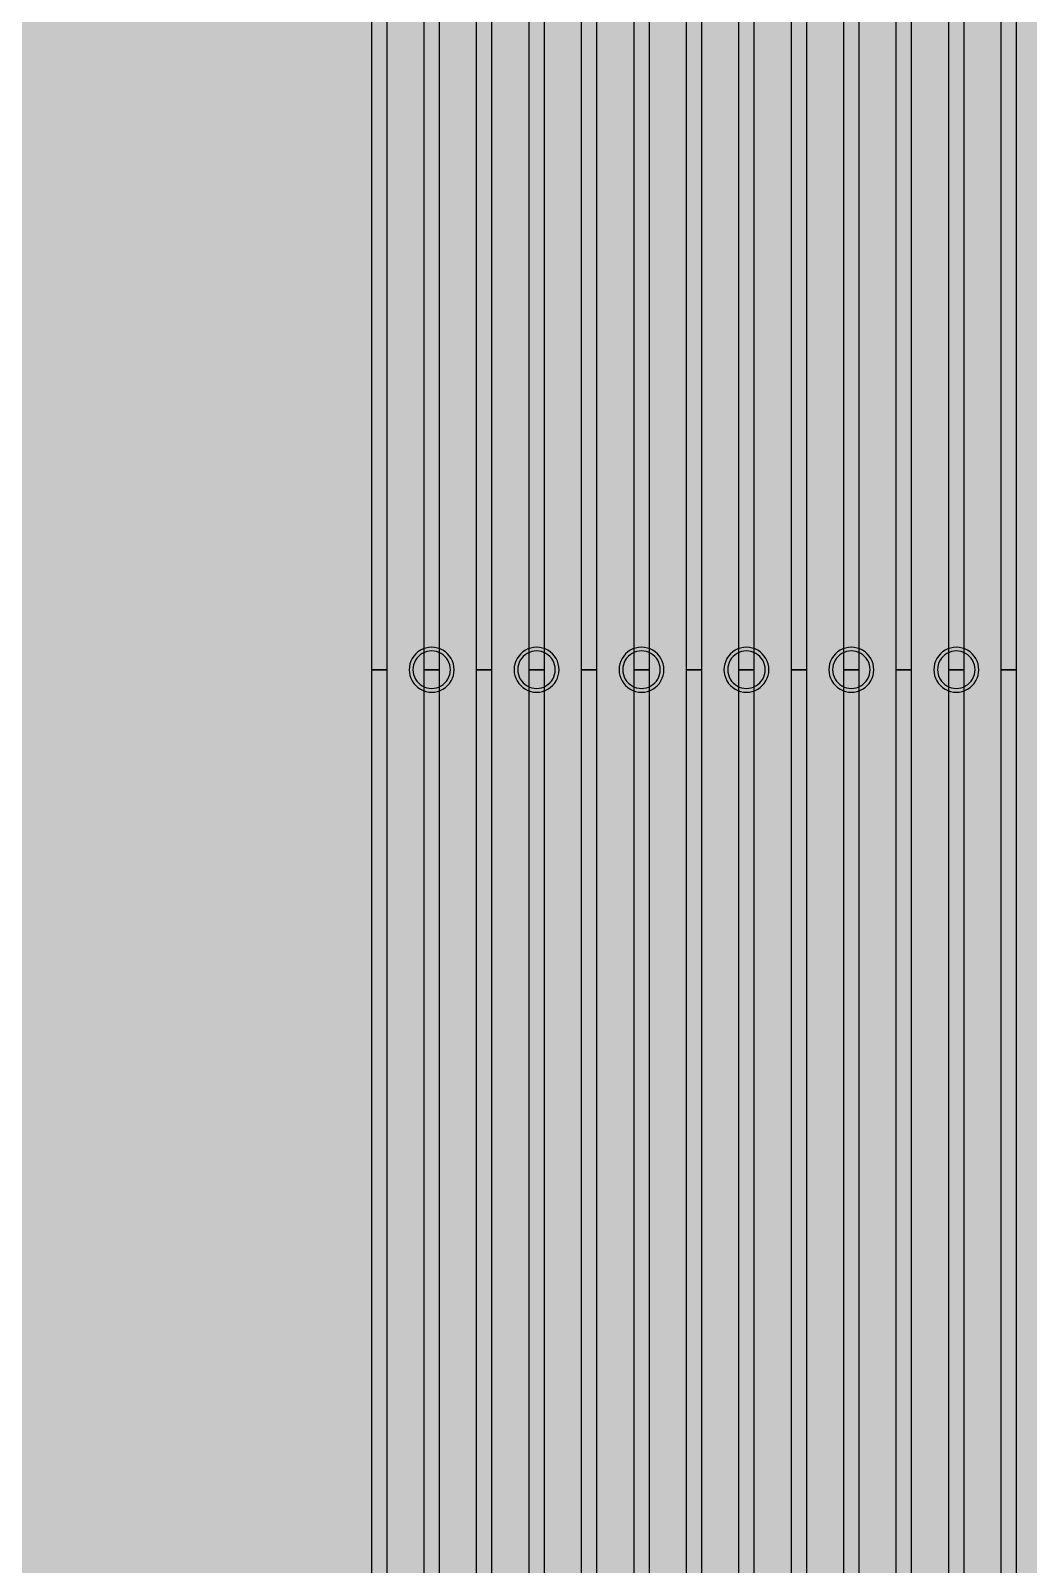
# Model space of a CAD drawing. Header units: metres. Extents: x -7231 to 10969, y -37556 to 1873.
# Drawn here: x -862 to -728.9, y -16751.3 to -16546.6 of the extents above; entities that cross this region are included whole.
import ezdxf

# ---------------------------------------------------------------- set-up
doc = ezdxf.new("R2010")
doc.units = ezdxf.units.M
for name, color, linetype in [('Metal1', 4, 'CONTINUOUS'), ('Metal2', 3, 'CONTINUOUS'), ('Polyimide', 7, 'CONTINUOUS')]:
    doc.layers.add(name, color=color, linetype=linetype)

msp = doc.modelspace()

# ---------------------------------------------------------------- hatches: boundary and pattern name
at = {"layer": 'Polyimide'}
msp.add_hatch(color=7, dxfattribs=at).paths.add_polyline_path([(4065.69, -468), (4066.67, -501.99), (4068.51, -535.99), (4071.41, -569.99), (4075.54, -603.99), (4081.04, -637.99), (4088.01, -671.99), (4096.52, -705.98), (4106.62, -739.98), (4118.33, -773.98), (4131.63, -807.98), (4146.49, -841.98), (4162.87, -875.98), (4180.68, -909.97), (4199.83, -943.97), (4220.22, -977.97), (4241.73, -1011.97), (4264.21, -1045.97), (4287.52, -1079.96), (4311.51, -1113.96), (4336.01, -1147.96), (4360.86, -1181.96), (4385.88, -1215.96), (4410.89, -1249.96), (4435.74, -1283.95), (4460.24, -1317.95), (4484.23, -1351.95), (4507.54, -1385.95), (4530.02, -1419.95), (4551.53, -1453.94), (4571.92, -1487.94), (4591.07, -1521.94), (4608.88, -1555.94), (4625.26, -1589.94), (4640.12, -1623.94), (4653.42, -1657.93), (4665.13, -1691.93), (4675.23, -1725.93), (4683.74, -1759.93), (4690.71, -1793.93), (4696.21, -1827.93), (4700.34, -1861.92), (4703.24, -1895.92), (4705.08, -1929.92), (4706.06, -1963.92), (4706.44, -1997.92), (4706.5, -2031.91), (4706.5, -4793.02), (4709.95, -4838.39), (4720.22, -4882.71), (4737.08, -4924.98), (4760.13, -4964.2), (4788.85, -4999.49), (4822.58, -5030.03), (4860.53, -5055.12), (4901.85, -5074.18), (4901.85, -5074.18), (4970.68, -5105.23), (5034.7, -5145.26), (5092.76, -5193.54), (5143.8, -5249.19), (5186.89, -5311.2), (5221.24, -5378.44), (5246.23, -5449.69), (5261.41, -5523.66), (5266.5, -5599), (5261.41, -5674.34), (5246.23, -5748.31), (5221.24, -5819.56), (5186.89, -5886.8), (5143.8, -5948.81), (5092.76, -6004.46), (5034.7, -6052.74), (4970.68, -6092.77), (4901.85, -6123.82), (4860.53, -6142.88), (4822.58, -6167.97), (4788.85, -6198.51), (4760.13, -6233.8), (4737.08, -6273.02), (4720.22, -6315.29), (4709.95, -6359.61), (4706.5, -6404.98), (4706.5, -9221.52), (4709.95, -9266.88), (4720.22, -9311.21), (4737.08, -9353.47), (4760.13, -9392.7), (4788.85, -9427.98), (4822.58, -9458.52), (4860.53, -9483.61), (4901.85, -9502.67), (4970.68, -9533.72), (5034.7, -9573.75), (5092.76, -9622.03), (5143.8, -9677.68), (5186.89, -9739.69), (5221.24, -9806.94), (5246.23, -9878.19), (5261.41, -9952.16), (5266.5, -10027.49), (5261.41, -10102.83), (5246.23, -10176.8), (5221.24, -10248.05), (5186.89, -10315.3), (5143.8, -10377.31), (5092.76, -10432.96), (5034.7, -10481.24), (4970.68, -10521.27), (4901.85, -10552.32), (4860.53, -10571.38), (4822.58, -10596.46), (4788.85, -10627), (4760.13, -10662.29), (4737.08, -10701.52), (4720.22, -10743.78), (4709.95, -10788.1), (4706.5, -10833.47), (4706.5, -13650.01), (4709.95, -13695.38), (4720.22, -13739.7), (4737.08, -13781.96), (4760.13, -13821.19), (4788.85, -13856.48), (4822.58, -13887.02), (4860.53, -13912.11), (4901.85, -13931.17), (4970.68, -13962.22), (5034.7, -14002.25), (5092.76, -14050.53), (5143.8, -14106.18), (5186.89, -14168.19), (5221.24, -14235.43), (5246.23, -14306.68), (5261.41, -14380.65), (5266.5, -14455.99), (5261.41, -14531.33), (5246.23, -14605.29), (5221.24, -14676.55), (5186.89, -14743.79), (5143.8, -14805.8), (5092.76, -14861.45), (5034.7, -14909.73), (4970.68, -14949.76), (4901.85, -14980.81), (4860.53, -14999.87), (4822.58, -15024.96), (4788.85, -15055.5), (4760.13, -15090.79), (4737.08, -15130.01), (4720.22, -15172.27), (4709.95, -15216.6), (4706.5, -15261.97), (4706.5, -15455.99), (4720.95, -15750.04), (4764.14, -16041.26), (4835.68, -16326.84), (4934.86, -16604.04), (5060.74, -16870.18), (5212.09, -17122.7), (5387.47, -17359.17), (5585.18, -17577.31), (5803.32, -17775.02), (6039.79, -17950.4), (6292.31, -18101.75), (6558.45, -18227.63), (6835.65, -18326.81), (7121.23, -18398.34), (7412.45, -18441.54), (7706.5, -18455.99), (9969.01, -18455.99), (10047.42, -18459.84), (10125.08, -18471.36), (10201.23, -18490.44), (10275.15, -18516.89), (10346.12, -18550.45), (10413.46, -18590.81), (10476.52, -18637.58), (10534.69, -18690.3), (10587.41, -18748.47), (10634.18, -18811.53), (10674.54, -18878.87), (10708.11, -18949.84), (10734.56, -19023.76), (10753.63, -19099.92), (10765.15, -19177.58), (10769.01, -19255.99), (10769.01, -20895.8), (10730.24, -20951.41), (10694.6, -21009.08), (10662.21, -21068.63), (10633.17, -21129.89), (10607.55, -21192.66), (10585.45, -21256.74), (10566.93, -21321.96), (10552.05, -21388.09), (10540.84, -21454.95), (10533.35, -21522.33), (10529.6, -21590.02), (10529.6, -21657.81), (10533.35, -21725.5), (10540.84, -21792.87), (10552.05, -21859.73), (10566.93, -21925.87), (10585.45, -21991.08), (10607.55, -22055.17), (10633.17, -22117.94), (10662.21, -22179.19), (10694.6, -22238.74), (10730.24, -22296.41), (10769.01, -22352.03), (10769.01, -32454.24), (10728.74, -32510.49), (10691.72, -32568.92), (10658.05, -32629.35), (10627.85, -32691.58), (10601.2, -32755.42), (10578.21, -32820.67), (10558.93, -32887.1), (10543.44, -32954.52), (10531.77, -33022.71), (10523.97, -33091.44), (10520.07, -33160.51), (10520.07, -33229.69), (10523.97, -33298.75), (10531.77, -33367.49), (10543.44, -33435.67), (10558.93, -33503.09), (10578.21, -33569.53), (10601.2, -33634.77), (10627.85, -33698.61), (10658.05, -33760.85), (10691.72, -33821.28), (10728.74, -33879.71), (10769.01, -33935.96), (10769.01, -36556), (10765.15, -36634.41), (10753.63, -36712.07), (10734.56, -36788.23), (10708.11, -36862.15), (10674.54, -36933.12), (10634.18, -37000.46), (10587.41, -37063.51), (10534.69, -37121.69), (10476.52, -37174.41), (10413.46, -37221.18), (10346.12, -37261.54), (10275.15, -37295.1), (10201.23, -37321.55), (10125.08, -37340.63), (10047.42, -37352.15), (9969.01, -37356), (-6231.01, -37356), (-6309.42, -37352.15), (-6387.08, -37340.63), (-6463.23, -37321.55), (-6537.15, -37295.1), (-6608.12, -37261.54), (-6675.46, -37221.18), (-6738.52, -37174.41), (-6796.69, -37121.69), (-6849.41, -37063.51), (-6896.18, -37000.46), (-6936.54, -36933.12), (-6970.11, -36862.15), (-6996.56, -36788.23), (-7015.63, -36712.07), (-7027.15, -36634.41), (-7031.01, -36556), (-7031.01, -33936), (-6990.74, -33879.75), (-6953.7, -33821.31), (-6920.03, -33760.88), (-6889.82, -33698.64), (-6863.18, -33634.8), (-6840.18, -33569.55), (-6820.9, -33503.11), (-6805.4, -33435.69), (-6793.74, -33367.49), (-6785.94, -33298.75), (-6782.03, -33229.68), (-6782.03, -33160.5), (-6785.94, -33091.43), (-6793.74, -33022.69), (-6805.4, -32954.5), (-6820.9, -32887.07), (-6840.18, -32820.63), (-6863.18, -32755.39), (-6889.82, -32691.54), (-6920.03, -32629.3), (-6953.7, -32568.87), (-6990.74, -32510.43), (-7031.01, -32454.18), (-7031.01, -22364.83), (-6990.74, -22308.58), (-6953.7, -22250.14), (-6920.03, -22189.71), (-6889.82, -22127.47), (-6863.18, -22063.62), (-6840.18, -21998.38), (-6820.9, -21931.94), (-6805.4, -21864.51), (-6793.74, -21796.32), (-6785.94, -21727.58), (-6782.03, -21658.51), (-6782.03, -21589.33), (-6785.94, -21520.26), (-6793.74, -21451.52), (-6805.4, -21383.32), (-6820.9, -21315.9), (-6840.18, -21249.46), (-6863.18, -21184.21), (-6889.82, -21120.37), (-6920.03, -21058.13), (-6953.7, -20997.7), (-6990.74, -20939.26), (-7031.01, -20883.01), (-7031.01, -19255.99), (-7027.15, -19177.58), (-7015.63, -19099.92), (-6996.56, -19023.76), (-6970.11, -18949.84), (-6936.54, -18878.87), (-6896.18, -18811.53), (-6849.41, -18748.47), (-6796.69, -18690.3), (-6738.52, -18637.58), (-6675.46, -18590.81), (-6608.12, -18550.45), (-6537.15, -18516.89), (-6463.23, -18490.44), (-6387.08, -18471.36), (-6309.42, -18459.84), (-6231.01, -18455.99), (-3968.5, -18455.99), (-3674.45, -18441.54), (-3383.23, -18398.34), (-3097.65, -18326.81), (-2820.45, -18227.63), (-2554.31, -18101.75), (-2301.79, -17950.4), (-2065.32, -17775.02), (-1847.18, -17577.31), (-1649.47, -17359.17), (-1474.09, -17122.7), (-1322.74, -16870.18), (-1196.86, -16604.04), (-1097.68, -16326.84), (-1026.14, -16041.26), (-982.95, -15750.04), (-968.5, -15455.99), (-968.5, -15261.97), (-971.95, -15216.6), (-982.22, -15172.27), (-999.08, -15130.01), (-1022.13, -15090.79), (-1050.85, -15055.5), (-1084.58, -15024.96), (-1122.53, -14999.87), (-1163.85, -14980.81), (-1232.68, -14949.76), (-1296.7, -14909.73), (-1354.76, -14861.45), (-1405.8, -14805.8), (-1448.89, -14743.79), (-1483.24, -14676.55), (-1508.23, -14605.29), (-1523.41, -14531.33), (-1528.5, -14455.99), (-1523.41, -14380.65), (-1508.23, -14306.68), (-1483.24, -14235.43), (-1448.89, -14168.19), (-1405.8, -14106.18), (-1354.76, -14050.53), (-1296.7, -14002.25), (-1232.68, -13962.22), (-1163.85, -13931.17), (-1122.53, -13912.11), (-1084.58, -13887.02), (-1050.85, -13856.48), (-1022.13, -13821.19), (-999.08, -13781.96), (-982.22, -13739.7), (-971.95, -13695.38), (-968.5, -13650.01), (-968.5, -12309.64), (-971.95, -12264.27), (-982.22, -12219.94), (-999.08, -12177.68), (-1022.13, -12138.46), (-1050.85, -12103.17), (-1084.58, -12072.63), (-1122.53, -12047.54), (-1163.85, -12028.48), (-1232.68, -11997.43), (-1296.7, -11957.4), (-1354.76, -11909.12), (-1405.8, -11853.47), (-1448.89, -11791.46), (-1483.24, -11724.22), (-1508.23, -11652.96), (-1523.41, -11579), (-1528.5, -11503.66), (-1523.41, -11428.32), (-1508.23, -11354.35), (-1483.24, -11283.1), (-1448.89, -11215.86), (-1405.8, -11153.85), (-1354.76, -11098.2), (-1296.7, -11049.92), (-1232.68, -11009.89), (-1163.85, -10978.84), (-1122.53, -10959.78), (-1084.58, -10934.69), (-1050.85, -10904.15), (-1022.13, -10868.86), (-999.08, -10829.63), (-982.22, -10787.37), (-971.95, -10743.05), (-968.5, -10697.68), (-968.5, -9357.31), (-971.95, -9311.94), (-982.22, -9267.62), (-999.08, -9225.35), (-1022.13, -9186.13), (-1050.85, -9150.84), (-1084.58, -9120.3), (-1122.53, -9095.21), (-1163.85, -9076.15), (-1163.85, -9076.15), (-1232.68, -9045.1), (-1296.7, -9005.07), (-1354.76, -8956.79), (-1405.8, -8901.14), (-1448.89, -8839.13), (-1483.24, -8771.89), (-1508.23, -8700.64), (-1523.41, -8626.67), (-1528.5, -8551.33), (-1523.41, -8475.99), (-1508.23, -8402.02), (-1483.24, -8330.77), (-1448.89, -8263.53), (-1405.8, -8201.52), (-1354.76, -8145.87), (-1296.7, -8097.59), (-1232.68, -8057.56), (-1163.85, -8026.51), (-1163.85, -8026.51), (-1122.53, -8007.45), (-1084.58, -7982.36), (-1050.85, -7951.82), (-1022.13, -7916.53), (-999.08, -7877.31), (-982.22, -7835.04), (-971.95, -7790.72), (-968.5, -7745.35), (-968.5, -6404.98), (-971.95, -6359.61), (-982.22, -6315.29), (-999.08, -6273.02), (-1022.13, -6233.8), (-1050.85, -6198.51), (-1084.58, -6167.97), (-1122.53, -6142.88), (-1163.85, -6123.82), (-1163.85, -6123.82), (-1232.68, -6092.77), (-1296.7, -6052.74), (-1354.76, -6004.46), (-1405.8, -5948.81), (-1448.89, -5886.8), (-1483.24, -5819.56), (-1508.23, -5748.31), (-1523.41, -5674.34), (-1528.5, -5599), (-1523.41, -5523.66), (-1508.23, -5449.69), (-1483.24, -5378.44), (-1448.89, -5311.2), (-1405.8, -5249.19), (-1354.76, -5193.54), (-1296.7, -5145.26), (-1232.68, -5105.23), (-1163.85, -5074.18), (-1163.85, -5074.18), (-1122.53, -5055.12), (-1084.58, -5030.03), (-1050.85, -4999.49), (-1022.13, -4964.2), (-999.08, -4924.98), (-982.22, -4882.71), (-971.95, -4838.39), (-968.5, -4793.02), (-968.5, -2031.91), (-968.44, -1997.92), (-968.06, -1963.92), (-967.05, -1929.92), (-965.18, -1895.92), (-962.22, -1861.92), (-958.01, -1827.93), (-952.41, -1793.93), (-945.31, -1759.93), (-936.64, -1725.93), (-926.35, -1691.93), (-914.43, -1657.93), (-900.88, -1623.94), (-885.74, -1589.94), (-869.05, -1555.94), (-850.91, -1521.94), (-831.4, -1487.94), (-810.63, -1453.94), (-788.72, -1419.95), (-765.82, -1385.95), (-742.07, -1351.95), (-717.63, -1317.95), (-692.67, -1283.95), (-667.36, -1249.96), (-641.88, -1215.96), (-616.39, -1181.96), (-591.08, -1147.96), (-566.12, -1113.96), (-541.68, -1079.96), (-517.93, -1045.97), (-495.03, -1011.97), (-473.12, -977.97), (-452.35, -943.97), (-432.84, -909.97), (-414.7, -875.98), (-398.01, -841.98), (-382.87, -807.98), (-369.32, -773.98), (-357.4, -739.98), (-347.11, -705.98), (-338.44, -671.99), (-331.34, -637.99), (-325.74, -603.99), (-321.53, -569.99), (-318.57, -535.99), (-316.7, -501.99), (-315.69, -468), (-315.31, -434), (-315.25, -400), (-315.25, 401), (-315.25, 451), (-315.25, 1644), (-270.25, 1644), (-270.03, 1637.13), (-269.35, 1630.29), (-268.23, 1623.52), (-266.67, 1616.82), (-264.68, 1610.25), (-262.26, 1603.82), (-259.42, 1597.56), (-256.18, 1591.5), (-252.55, 1585.67), (-248.55, 1580.08), (-244.19, 1574.77), (-239.5, 1569.75), (-234.48, 1565.06), (-229.17, 1560.7), (-223.58, 1556.7), (-217.75, 1553.07), (-211.69, 1549.83), (-205.43, 1546.99), (-199, 1544.57), (-192.43, 1542.58), (-185.73, 1541.02), (-178.96, 1539.9), (-172.12, 1539.22), (-165.25, 1539), (-158.38, 1539.22), (-151.54, 1539.9), (-144.77, 1541.02), (-138.07, 1542.58), (-131.5, 1544.57), (-125.07, 1546.99), (-118.81, 1549.83), (-112.75, 1553.07), (-106.92, 1556.7), (-101.33, 1560.7), (-96.02, 1565.06), (-91, 1569.75), (-86.31, 1574.77), (-81.95, 1580.08), (-77.95, 1585.67), (-74.32, 1591.5), (-71.08, 1597.56), (-68.24, 1603.82), (-65.82, 1610.25), (-63.83, 1616.82), (-62.27, 1623.52), (-61.15, 1630.29), (-60.47, 1637.13), (-60.25, 1644), (1853, 1644), (1853, 1573), (3815.25, 1573), (3815.46, 1579.54), (3816.11, 1586.05), (3817.17, 1592.51), (3818.66, 1598.88), (3820.56, 1605.14), (3822.86, 1611.27), (3825.56, 1617.23), (3828.65, 1623), (3832.1, 1628.56), (3835.91, 1633.88), (3840.07, 1638.93), (3844.54, 1643.71), (3849.32, 1648.18), (3854.37, 1652.34), (3859.69, 1656.15), (3865.25, 1659.6), (3871.02, 1662.69), (3876.98, 1665.39), (3883.11, 1667.69), (3889.37, 1669.59), (3895.74, 1671.08), (3902.2, 1672.14), (3908.71, 1672.79), (3915.25, 1673), (3921.79, 1672.79), (3928.3, 1672.14), (3934.76, 1671.08), (3941.13, 1669.59), (3947.39, 1667.69), (3953.52, 1665.39), (3959.48, 1662.69), (3965.25, 1659.6), (3970.81, 1656.15), (3976.13, 1652.34), (3981.18, 1648.18), (3985.96, 1643.71), (3990.43, 1638.93), (3994.59, 1633.88), (3998.4, 1628.56), (4001.85, 1623), (4004.94, 1617.23), (4007.64, 1611.27), (4009.94, 1605.14), (4011.84, 1598.88), (4013.33, 1592.51), (4014.39, 1586.05), (4015.04, 1579.54), (4015.25, 1573), (4065.25, 1573), (4065.25, 451), (4065.25, 401), (4065.25, -400), (4065.31, -434), (4065.69, -468)])

# ---------------------------------------------------------------- linework, layer by layer
at = {"layer": 'Metal1'}
for points in [[(-814.5, -2032.23), (-814.5, -16631.91), (-816.5, -16631.91), (-816.5, -2031.6)], [(-807.5, -2032.23), (-807.5, -16631.91), (-809.5, -16631.91), (-809.5, -2031.6)], [(-800.5, -2032.23), (-800.5, -16631.91), (-802.5, -16631.91), (-802.5, -2031.6)], [(-793.5, -2032.23), (-793.5, -16631.91), (-795.5, -16631.91), (-795.5, -2031.6)], [(-786.5, -2032.23), (-786.5, -16631.91), (-788.5, -16631.91), (-788.5, -2031.6)], [(-779.5, -2032.23), (-779.5, -16631.91), (-781.5, -16631.91), (-781.5, -2031.6)], [(-772.5, -2032.23), (-772.5, -16631.91), (-774.5, -16631.91), (-774.5, -2031.6)], [(-765.5, -2032.23), (-765.5, -16631.91), (-767.5, -16631.91), (-767.5, -2031.6)], [(-758.5, -2032.22), (-758.5, -16631.91), (-760.5, -16631.91), (-760.5, -2031.61)], [(-751.5, -2032.22), (-751.5, -16631.91), (-753.5, -16631.91), (-753.5, -2031.61)], [(-744.5, -2032.22), (-744.5, -16631.91), (-746.5, -16631.91), (-746.5, -2031.61)], [(-737.5, -2032.22), (-737.5, -16631.91), (-739.5, -16631.91), (-739.5, -2031.61)], [(-730.5, -2032.22), (-730.5, -16631.91), (-732.5, -16631.91), (-732.5, -2031.61)], [(-645.54, -17790.15), (-669.91, -17767.65), (-694.29, -17745.15), (-718.67, -17722.65), (-743.05, -17700.15), (-767.42, -17677.65), (-791.8, -17655.15), (-806.58, -17641.51), (-816.5, -17618.85), (-816.5, -16631.91), (-814.5, -16631.91), (-814.5, -17618.44), (-804.92, -17640.32), (-790.44, -17653.68), (-766.07, -17676.18), (-741.69, -17698.68), (-717.31, -17721.18), (-692.93, -17743.68), (-668.56, -17766.18), (-644.18, -17788.68)], [(-632.43, -17790.15), (-656.68, -17767.65), (-680.93, -17745.15), (-705.18, -17722.65), (-729.43, -17700.15), (-753.68, -17677.65), (-777.93, -17655.15), (-792.63, -17641.51), (-802.5, -17618.89), (-802.5, -16631.91), (-800.5, -16631.91), (-800.5, -17618.47), (-790.97, -17640.32), (-776.57, -17653.68), (-752.32, -17676.18), (-728.07, -17698.68), (-703.82, -17721.18), (-679.57, -17743.69), (-655.32, -17766.19), (-631.07, -17788.69)], [(-619.32, -17790.15), (-643.44, -17767.65), (-667.57, -17745.15), (-691.69, -17722.65), (-715.81, -17700.15), (-739.94, -17677.65), (-764.06, -17655.15), (-778.68, -17641.5), (-788.5, -17618.93), (-788.5, -16631.91), (-786.5, -16631.91), (-786.5, -17618.51), (-777.02, -17640.33), (-762.69, -17653.68), (-738.57, -17676.18), (-714.45, -17698.69), (-690.32, -17721.19), (-666.2, -17743.69), (-642.08, -17766.19), (-617.96, -17788.69)], [(-606.21, -17790.15), (-630.21, -17767.65), (-654.2, -17745.15), (-678.2, -17722.65), (-702.2, -17700.15), (-726.19, -17677.65), (-750.19, -17655.14), (-764.74, -17641.5), (-774.5, -17618.96), (-774.5, -16631.91), (-772.5, -16631.91), (-772.5, -17618.55), (-763.07, -17640.33), (-748.82, -17653.69), (-724.82, -17676.19), (-700.83, -17698.69), (-676.83, -17721.19), (-652.84, -17743.69), (-628.84, -17766.19), (-604.84, -17788.69)], [(-593.1, -17790.15), (-616.97, -17767.65), (-640.84, -17745.15), (-664.71, -17722.65), (-688.58, -17700.14), (-712.45, -17677.64), (-736.32, -17655.14), (-750.79, -17641.5), (-760.5, -17619), (-760.5, -16631.91), (-758.5, -16631.91), (-758.5, -17618.59), (-749.12, -17640.33), (-734.95, -17653.69), (-711.08, -17676.19), (-687.21, -17698.69), (-663.34, -17721.19), (-639.47, -17743.69), (-615.6, -17766.19), (-591.73, -17788.69)], [(-579.99, -17790.15), (-603.74, -17767.64), (-627.48, -17745.14), (-651.22, -17722.64), (-674.96, -17700.14), (-698.7, -17677.64), (-722.45, -17655.14), (-736.84, -17641.5), (-746.5, -17619.04), (-746.5, -16631.91), (-744.5, -16631.91), (-744.5, -17618.62), (-735.17, -17640.33), (-721.07, -17653.69), (-697.33, -17676.19), (-673.59, -17698.69), (-649.84, -17721.19), (-626.1, -17743.69), (-602.36, -17766.19), (-578.62, -17788.69)], [(-566.89, -17790.14), (-590.5, -17767.64), (-614.12, -17745.14), (-637.73, -17722.64), (-661.35, -17700.14), (-684.96, -17677.64), (-708.58, -17655.14), (-722.89, -17641.5), (-732.5, -17619.07), (-732.5, -16631.91), (-730.5, -16631.91), (-730.5, -17618.66), (-721.22, -17640.33), (-707.2, -17653.69), (-683.58, -17676.19), (-659.97, -17698.69), (-636.35, -17721.19), (-612.74, -17743.69), (-589.12, -17766.19), (-565.51, -17788.7)]]:
    msp.add_lwpolyline(points, dxfattribs=at)
for points in [[(-805.5, -16631.91), (-805.53, -16631.52), (-805.6, -16631.14), (-805.73, -16630.77), (-805.9, -16630.41), (-806.12, -16630.09), (-806.38, -16629.79), (-806.67, -16629.53), (-807, -16629.32), (-807.35, -16629.14), (-807.72, -16629.02), (-808.11, -16628.94), (-808.5, -16628.91), (-808.89, -16628.94), (-809.28, -16629.02), (-809.65, -16629.14), (-810, -16629.32), (-810.33, -16629.53), (-810.62, -16629.79), (-810.88, -16630.09), (-811.1, -16630.41), (-811.27, -16630.77), (-811.4, -16631.14), (-811.47, -16631.52), (-811.5, -16631.91), (-811.47, -16632.31), (-811.4, -16632.69), (-811.27, -16633.06), (-811.1, -16633.41), (-810.88, -16633.74), (-810.62, -16634.04), (-810.33, -16634.29), (-810, -16634.51), (-809.65, -16634.69), (-809.28, -16634.81), (-808.89, -16634.89), (-808.5, -16634.91), (-808.11, -16634.89), (-807.72, -16634.81), (-807.35, -16634.69), (-807, -16634.51), (-806.67, -16634.29), (-806.38, -16634.04), (-806.12, -16633.74), (-805.9, -16633.41), (-805.73, -16633.06), (-805.6, -16632.69), (-805.53, -16632.31), (-805.5, -16631.91)], [(-791.5, -16631.91), (-791.53, -16631.52), (-791.6, -16631.14), (-791.73, -16630.77), (-791.9, -16630.41), (-792.12, -16630.09), (-792.38, -16629.79), (-792.67, -16629.53), (-793, -16629.32), (-793.35, -16629.14), (-793.72, -16629.02), (-794.11, -16628.94), (-794.5, -16628.91), (-794.89, -16628.94), (-795.28, -16629.02), (-795.65, -16629.14), (-796, -16629.32), (-796.33, -16629.53), (-796.62, -16629.79), (-796.88, -16630.09), (-797.1, -16630.41), (-797.27, -16630.77), (-797.4, -16631.14), (-797.47, -16631.52), (-797.5, -16631.91), (-797.47, -16632.31), (-797.4, -16632.69), (-797.27, -16633.06), (-797.1, -16633.41), (-796.88, -16633.74), (-796.62, -16634.04), (-796.33, -16634.29), (-796, -16634.51), (-795.65, -16634.69), (-795.28, -16634.81), (-794.89, -16634.89), (-794.5, -16634.91), (-794.11, -16634.89), (-793.72, -16634.81), (-793.35, -16634.69), (-793, -16634.51), (-792.67, -16634.29), (-792.38, -16634.04), (-792.12, -16633.74), (-791.9, -16633.41), (-791.73, -16633.06), (-791.6, -16632.69), (-791.53, -16632.31), (-791.5, -16631.91)], [(-777.5, -16631.91), (-777.53, -16631.52), (-777.6, -16631.14), (-777.73, -16630.77), (-777.9, -16630.41), (-778.12, -16630.09), (-778.38, -16629.79), (-778.67, -16629.53), (-779, -16629.32), (-779.35, -16629.14), (-779.72, -16629.02), (-780.11, -16628.94), (-780.5, -16628.91), (-780.89, -16628.94), (-781.28, -16629.02), (-781.65, -16629.14), (-782, -16629.32), (-782.33, -16629.53), (-782.62, -16629.79), (-782.88, -16630.09), (-783.1, -16630.41), (-783.27, -16630.77), (-783.4, -16631.14), (-783.47, -16631.52), (-783.5, -16631.91), (-783.47, -16632.31), (-783.4, -16632.69), (-783.27, -16633.06), (-783.1, -16633.41), (-782.88, -16633.74), (-782.62, -16634.04), (-782.33, -16634.29), (-782, -16634.51), (-781.65, -16634.69), (-781.28, -16634.81), (-780.89, -16634.89), (-780.5, -16634.91), (-780.11, -16634.89), (-779.72, -16634.81), (-779.35, -16634.69), (-779, -16634.51), (-778.67, -16634.29), (-778.38, -16634.04), (-778.12, -16633.74), (-777.9, -16633.41), (-777.73, -16633.06), (-777.6, -16632.69), (-777.53, -16632.31), (-777.5, -16631.91)], [(-763.5, -16631.91), (-763.53, -16631.52), (-763.6, -16631.14), (-763.73, -16630.77), (-763.9, -16630.41), (-764.12, -16630.09), (-764.38, -16629.79), (-764.67, -16629.53), (-765, -16629.32), (-765.35, -16629.14), (-765.72, -16629.02), (-766.11, -16628.94), (-766.5, -16628.91), (-766.89, -16628.94), (-767.28, -16629.02), (-767.65, -16629.14), (-768, -16629.32), (-768.33, -16629.53), (-768.62, -16629.79), (-768.88, -16630.09), (-769.1, -16630.41), (-769.27, -16630.77), (-769.4, -16631.14), (-769.47, -16631.52), (-769.5, -16631.91), (-769.47, -16632.31), (-769.4, -16632.69), (-769.27, -16633.06), (-769.1, -16633.41), (-768.88, -16633.74), (-768.62, -16634.04), (-768.33, -16634.29), (-768, -16634.51), (-767.65, -16634.69), (-767.28, -16634.81), (-766.89, -16634.89), (-766.5, -16634.91), (-766.11, -16634.89), (-765.72, -16634.81), (-765.35, -16634.69), (-765, -16634.51), (-764.67, -16634.29), (-764.38, -16634.04), (-764.12, -16633.74), (-763.9, -16633.41), (-763.73, -16633.06), (-763.6, -16632.69), (-763.53, -16632.31), (-763.5, -16631.91)], [(-749.5, -16631.91), (-749.53, -16631.52), (-749.6, -16631.14), (-749.73, -16630.77), (-749.9, -16630.41), (-750.12, -16630.09), (-750.38, -16629.79), (-750.67, -16629.53), (-751, -16629.32), (-751.35, -16629.14), (-751.72, -16629.02), (-752.11, -16628.94), (-752.5, -16628.91), (-752.89, -16628.94), (-753.28, -16629.02), (-753.65, -16629.14), (-754, -16629.32), (-754.33, -16629.53), (-754.62, -16629.79), (-754.88, -16630.09), (-755.1, -16630.41), (-755.27, -16630.77), (-755.4, -16631.14), (-755.47, -16631.52), (-755.5, -16631.91), (-755.47, -16632.31), (-755.4, -16632.69), (-755.27, -16633.06), (-755.1, -16633.41), (-754.88, -16633.74), (-754.62, -16634.04), (-754.33, -16634.29), (-754, -16634.51), (-753.65, -16634.69), (-753.28, -16634.81), (-752.89, -16634.89), (-752.5, -16634.91), (-752.11, -16634.89), (-751.72, -16634.81), (-751.35, -16634.69), (-751, -16634.51), (-750.67, -16634.29), (-750.38, -16634.04), (-750.12, -16633.74), (-749.9, -16633.41), (-749.73, -16633.06), (-749.6, -16632.69), (-749.53, -16632.31), (-749.5, -16631.91)], [(-735.5, -16631.91), (-735.53, -16631.52), (-735.6, -16631.14), (-735.73, -16630.77), (-735.9, -16630.41), (-736.12, -16630.09), (-736.38, -16629.79), (-736.67, -16629.53), (-737, -16629.32), (-737.35, -16629.14), (-737.72, -16629.02), (-738.11, -16628.94), (-738.5, -16628.91), (-738.89, -16628.94), (-739.28, -16629.02), (-739.65, -16629.14), (-740, -16629.32), (-740.33, -16629.53), (-740.62, -16629.79), (-740.88, -16630.09), (-741.1, -16630.41), (-741.27, -16630.77), (-741.4, -16631.14), (-741.47, -16631.52), (-741.5, -16631.91), (-741.47, -16632.31), (-741.4, -16632.69), (-741.27, -16633.06), (-741.1, -16633.41), (-740.88, -16633.74), (-740.62, -16634.04), (-740.33, -16634.29), (-740, -16634.51), (-739.65, -16634.69), (-739.28, -16634.81), (-738.89, -16634.89), (-738.5, -16634.91), (-738.11, -16634.89), (-737.72, -16634.81), (-737.35, -16634.69), (-737, -16634.51), (-736.67, -16634.29), (-736.38, -16634.04), (-736.12, -16633.74), (-735.9, -16633.41), (-735.73, -16633.06), (-735.6, -16632.69), (-735.53, -16632.31), (-735.5, -16631.91)]]:
    msp.add_lwpolyline(points, close=True, dxfattribs=at)
at = {"layer": 'Metal2'}
for points in [[(-805.5, -16631.91), (-805.53, -16631.52), (-805.6, -16631.14), (-805.73, -16630.77), (-805.9, -16630.41), (-806.12, -16630.09), (-806.38, -16629.79), (-806.67, -16629.53), (-807, -16629.32), (-807.35, -16629.14), (-807.72, -16629.02), (-808.11, -16628.94), (-808.5, -16628.91), (-808.89, -16628.94), (-809.28, -16629.02), (-809.65, -16629.14), (-810, -16629.32), (-810.33, -16629.53), (-810.62, -16629.79), (-810.88, -16630.09), (-811.1, -16630.41), (-811.27, -16630.77), (-811.4, -16631.14), (-811.47, -16631.52), (-811.5, -16631.91), (-811.47, -16632.31), (-811.4, -16632.69), (-811.27, -16633.06), (-811.1, -16633.41), (-810.88, -16633.74), (-810.62, -16634.04), (-810.33, -16634.29), (-810, -16634.51), (-809.65, -16634.69), (-809.28, -16634.81), (-808.89, -16634.89), (-808.5, -16634.91), (-808.11, -16634.89), (-807.72, -16634.81), (-807.35, -16634.69), (-807, -16634.51), (-806.67, -16634.29), (-806.38, -16634.04), (-806.12, -16633.74), (-805.9, -16633.41), (-805.73, -16633.06), (-805.6, -16632.69), (-805.53, -16632.31), (-805.5, -16631.91)], [(-791.5, -16631.91), (-791.53, -16631.52), (-791.6, -16631.14), (-791.73, -16630.77), (-791.9, -16630.41), (-792.12, -16630.09), (-792.38, -16629.79), (-792.67, -16629.53), (-793, -16629.32), (-793.35, -16629.14), (-793.72, -16629.02), (-794.11, -16628.94), (-794.5, -16628.91), (-794.89, -16628.94), (-795.28, -16629.02), (-795.65, -16629.14), (-796, -16629.32), (-796.33, -16629.53), (-796.62, -16629.79), (-796.88, -16630.09), (-797.1, -16630.41), (-797.27, -16630.77), (-797.4, -16631.14), (-797.47, -16631.52), (-797.5, -16631.91), (-797.47, -16632.31), (-797.4, -16632.69), (-797.27, -16633.06), (-797.1, -16633.41), (-796.88, -16633.74), (-796.62, -16634.04), (-796.33, -16634.29), (-796, -16634.51), (-795.65, -16634.69), (-795.28, -16634.81), (-794.89, -16634.89), (-794.5, -16634.91), (-794.11, -16634.89), (-793.72, -16634.81), (-793.35, -16634.69), (-793, -16634.51), (-792.67, -16634.29), (-792.38, -16634.04), (-792.12, -16633.74), (-791.9, -16633.41), (-791.73, -16633.06), (-791.6, -16632.69), (-791.53, -16632.31), (-791.5, -16631.91)], [(-777.5, -16631.91), (-777.53, -16631.52), (-777.6, -16631.14), (-777.73, -16630.77), (-777.9, -16630.41), (-778.12, -16630.09), (-778.38, -16629.79), (-778.67, -16629.53), (-779, -16629.32), (-779.35, -16629.14), (-779.72, -16629.02), (-780.11, -16628.94), (-780.5, -16628.91), (-780.89, -16628.94), (-781.28, -16629.02), (-781.65, -16629.14), (-782, -16629.32), (-782.33, -16629.53), (-782.62, -16629.79), (-782.88, -16630.09), (-783.1, -16630.41), (-783.27, -16630.77), (-783.4, -16631.14), (-783.47, -16631.52), (-783.5, -16631.91), (-783.47, -16632.31), (-783.4, -16632.69), (-783.27, -16633.06), (-783.1, -16633.41), (-782.88, -16633.74), (-782.62, -16634.04), (-782.33, -16634.29), (-782, -16634.51), (-781.65, -16634.69), (-781.28, -16634.81), (-780.89, -16634.89), (-780.5, -16634.91), (-780.11, -16634.89), (-779.72, -16634.81), (-779.35, -16634.69), (-779, -16634.51), (-778.67, -16634.29), (-778.38, -16634.04), (-778.12, -16633.74), (-777.9, -16633.41), (-777.73, -16633.06), (-777.6, -16632.69), (-777.53, -16632.31), (-777.5, -16631.91)], [(-763.5, -16631.91), (-763.53, -16631.52), (-763.6, -16631.14), (-763.73, -16630.77), (-763.9, -16630.41), (-764.12, -16630.09), (-764.38, -16629.79), (-764.67, -16629.53), (-765, -16629.32), (-765.35, -16629.14), (-765.72, -16629.02), (-766.11, -16628.94), (-766.5, -16628.91), (-766.89, -16628.94), (-767.28, -16629.02), (-767.65, -16629.14), (-768, -16629.32), (-768.33, -16629.53), (-768.62, -16629.79), (-768.88, -16630.09), (-769.1, -16630.41), (-769.27, -16630.77), (-769.4, -16631.14), (-769.47, -16631.52), (-769.5, -16631.91), (-769.47, -16632.31), (-769.4, -16632.69), (-769.27, -16633.06), (-769.1, -16633.41), (-768.88, -16633.74), (-768.62, -16634.04), (-768.33, -16634.29), (-768, -16634.51), (-767.65, -16634.69), (-767.28, -16634.81), (-766.89, -16634.89), (-766.5, -16634.91), (-766.11, -16634.89), (-765.72, -16634.81), (-765.35, -16634.69), (-765, -16634.51), (-764.67, -16634.29), (-764.38, -16634.04), (-764.12, -16633.74), (-763.9, -16633.41), (-763.73, -16633.06), (-763.6, -16632.69), (-763.53, -16632.31), (-763.5, -16631.91)], [(-749.5, -16631.91), (-749.53, -16631.52), (-749.6, -16631.14), (-749.73, -16630.77), (-749.9, -16630.41), (-750.12, -16630.09), (-750.38, -16629.79), (-750.67, -16629.53), (-751, -16629.32), (-751.35, -16629.14), (-751.72, -16629.02), (-752.11, -16628.94), (-752.5, -16628.91), (-752.89, -16628.94), (-753.28, -16629.02), (-753.65, -16629.14), (-754, -16629.32), (-754.33, -16629.53), (-754.62, -16629.79), (-754.88, -16630.09), (-755.1, -16630.41), (-755.27, -16630.77), (-755.4, -16631.14), (-755.47, -16631.52), (-755.5, -16631.91), (-755.47, -16632.31), (-755.4, -16632.69), (-755.27, -16633.06), (-755.1, -16633.41), (-754.88, -16633.74), (-754.62, -16634.04), (-754.33, -16634.29), (-754, -16634.51), (-753.65, -16634.69), (-753.28, -16634.81), (-752.89, -16634.89), (-752.5, -16634.91), (-752.11, -16634.89), (-751.72, -16634.81), (-751.35, -16634.69), (-751, -16634.51), (-750.67, -16634.29), (-750.38, -16634.04), (-750.12, -16633.74), (-749.9, -16633.41), (-749.73, -16633.06), (-749.6, -16632.69), (-749.53, -16632.31), (-749.5, -16631.91)], [(-735.5, -16631.91), (-735.53, -16631.52), (-735.6, -16631.14), (-735.73, -16630.77), (-735.9, -16630.41), (-736.12, -16630.09), (-736.38, -16629.79), (-736.67, -16629.53), (-737, -16629.32), (-737.35, -16629.14), (-737.72, -16629.02), (-738.11, -16628.94), (-738.5, -16628.91), (-738.89, -16628.94), (-739.28, -16629.02), (-739.65, -16629.14), (-740, -16629.32), (-740.33, -16629.53), (-740.62, -16629.79), (-740.88, -16630.09), (-741.1, -16630.41), (-741.27, -16630.77), (-741.4, -16631.14), (-741.47, -16631.52), (-741.5, -16631.91), (-741.47, -16632.31), (-741.4, -16632.69), (-741.27, -16633.06), (-741.1, -16633.41), (-740.88, -16633.74), (-740.62, -16634.04), (-740.33, -16634.29), (-740, -16634.51), (-739.65, -16634.69), (-739.28, -16634.81), (-738.89, -16634.89), (-738.5, -16634.91), (-738.11, -16634.89), (-737.72, -16634.81), (-737.35, -16634.69), (-737, -16634.51), (-736.67, -16634.29), (-736.38, -16634.04), (-736.12, -16633.74), (-735.9, -16633.41), (-735.73, -16633.06), (-735.6, -16632.69), (-735.53, -16632.31), (-735.5, -16631.91)]]:
    msp.add_lwpolyline(points, close=True, dxfattribs=at)
for points in [[(-638.98, -17790.15), (-663.3, -17767.65), (-687.61, -17745.15), (-711.92, -17722.65), (-736.24, -17700.15), (-760.55, -17677.65), (-784.87, -17655.15), (-799.61, -17641.51), (-809.5, -17618.87), (-809.5, -16631.91), (-807.5, -16631.91), (-807.5, -17618.45), (-797.94, -17640.32), (-783.51, -17653.68), (-759.19, -17676.18), (-734.88, -17698.68), (-710.56, -17721.18), (-686.25, -17743.68), (-661.94, -17766.18), (-637.62, -17788.69)], [(-625.87, -17790.15), (-650.06, -17767.65), (-674.25, -17745.15), (-698.43, -17722.65), (-722.62, -17700.15), (-746.81, -17677.65), (-770.99, -17655.15), (-785.66, -17641.51), (-795.5, -17618.91), (-795.5, -16631.91), (-793.5, -16631.91), (-793.5, -17618.49), (-783.99, -17640.32), (-769.63, -17653.68), (-745.45, -17676.18), (-721.26, -17698.68), (-697.07, -17721.19), (-672.88, -17743.69), (-648.7, -17766.19), (-624.51, -17788.69)], [(-612.77, -17790.15), (-636.82, -17767.65), (-660.88, -17745.15), (-684.94, -17722.65), (-709, -17700.15), (-733.06, -17677.65), (-757.12, -17655.15), (-771.71, -17641.5), (-781.5, -17618.95), (-781.5, -16631.91), (-779.5, -16631.91), (-779.5, -17618.53), (-770.04, -17640.33), (-755.76, -17653.69), (-731.7, -17676.19), (-707.64, -17698.69), (-683.58, -17721.19), (-659.52, -17743.69), (-635.46, -17766.19), (-611.4, -17788.69)], [(-599.66, -17790.15), (-623.59, -17767.65), (-647.52, -17745.15), (-671.45, -17722.65), (-695.39, -17700.15), (-719.32, -17677.64), (-743.25, -17655.14), (-757.76, -17641.5), (-767.5, -17618.98), (-767.5, -16631.91), (-765.5, -16631.91), (-765.5, -17618.57), (-756.09, -17640.33), (-741.88, -17653.69), (-717.95, -17676.19), (-694.02, -17698.69), (-670.08, -17721.19), (-646.15, -17743.69), (-622.22, -17766.19), (-598.29, -17788.69)], [(-586.55, -17790.15), (-610.35, -17767.65), (-634.16, -17745.14), (-657.97, -17722.64), (-681.77, -17700.14), (-705.58, -17677.64), (-729.38, -17655.14), (-743.81, -17641.5), (-753.5, -17619.02), (-753.5, -16631.91), (-751.5, -16631.91), (-751.5, -17618.61), (-742.14, -17640.33), (-728.01, -17653.69), (-704.2, -17676.19), (-680.4, -17698.69), (-656.59, -17721.19), (-632.79, -17743.69), (-608.98, -17766.19), (-585.18, -17788.69)], [(-573.44, -17790.14), (-597.12, -17767.64), (-620.8, -17745.14), (-644.48, -17722.64), (-668.15, -17700.14), (-691.83, -17677.64), (-715.51, -17655.14), (-729.87, -17641.5), (-739.5, -17619.05), (-739.5, -16631.91), (-737.5, -16631.91), (-737.5, -17618.64), (-728.19, -17640.33), (-714.13, -17653.69), (-690.45, -17676.19), (-666.78, -17698.69), (-643.1, -17721.19), (-619.42, -17743.69), (-595.74, -17766.19), (-572.06, -17788.69)]]:
    msp.add_lwpolyline(points, dxfattribs=at)
at = {"layer": 'Via'}
for points in [[(-806, -16631.91), (-806.02, -16631.59), (-806.09, -16631.27), (-806.19, -16630.96), (-806.33, -16630.66), (-806.52, -16630.39), (-806.73, -16630.15), (-806.98, -16629.93), (-807.25, -16629.75), (-807.54, -16629.6), (-807.85, -16629.5), (-808.17, -16629.44), (-808.5, -16629.41), (-808.83, -16629.44), (-809.15, -16629.5), (-809.46, -16629.6), (-809.75, -16629.75), (-810.02, -16629.93), (-810.27, -16630.15), (-810.48, -16630.39), (-810.67, -16630.66), (-810.81, -16630.96), (-810.91, -16631.27), (-810.98, -16631.59), (-811, -16631.91), (-810.98, -16632.24), (-810.91, -16632.56), (-810.81, -16632.87), (-810.67, -16633.16), (-810.48, -16633.44), (-810.27, -16633.68), (-810.02, -16633.9), (-809.75, -16634.08), (-809.46, -16634.22), (-809.15, -16634.33), (-808.83, -16634.39), (-808.5, -16634.41), (-808.17, -16634.39), (-807.85, -16634.33), (-807.54, -16634.22), (-807.25, -16634.08), (-806.98, -16633.9), (-806.73, -16633.68), (-806.52, -16633.44), (-806.33, -16633.16), (-806.19, -16632.87), (-806.09, -16632.56), (-806.02, -16632.24), (-806, -16631.91)], [(-792, -16631.91), (-792.02, -16631.59), (-792.09, -16631.27), (-792.19, -16630.96), (-792.33, -16630.66), (-792.52, -16630.39), (-792.73, -16630.15), (-792.98, -16629.93), (-793.25, -16629.75), (-793.54, -16629.6), (-793.85, -16629.5), (-794.17, -16629.44), (-794.5, -16629.41), (-794.83, -16629.44), (-795.15, -16629.5), (-795.46, -16629.6), (-795.75, -16629.75), (-796.02, -16629.93), (-796.27, -16630.15), (-796.48, -16630.39), (-796.67, -16630.66), (-796.81, -16630.96), (-796.91, -16631.27), (-796.98, -16631.59), (-797, -16631.91), (-796.98, -16632.24), (-796.91, -16632.56), (-796.81, -16632.87), (-796.67, -16633.16), (-796.48, -16633.44), (-796.27, -16633.68), (-796.02, -16633.9), (-795.75, -16634.08), (-795.46, -16634.22), (-795.15, -16634.33), (-794.83, -16634.39), (-794.5, -16634.41), (-794.17, -16634.39), (-793.85, -16634.33), (-793.54, -16634.22), (-793.25, -16634.08), (-792.98, -16633.9), (-792.73, -16633.68), (-792.52, -16633.44), (-792.33, -16633.16), (-792.19, -16632.87), (-792.09, -16632.56), (-792.02, -16632.24), (-792, -16631.91)], [(-778, -16631.91), (-778.02, -16631.59), (-778.09, -16631.27), (-778.19, -16630.96), (-778.33, -16630.66), (-778.52, -16630.39), (-778.73, -16630.15), (-778.98, -16629.93), (-779.25, -16629.75), (-779.54, -16629.6), (-779.85, -16629.5), (-780.17, -16629.44), (-780.5, -16629.41), (-780.83, -16629.44), (-781.15, -16629.5), (-781.46, -16629.6), (-781.75, -16629.75), (-782.02, -16629.93), (-782.27, -16630.15), (-782.48, -16630.39), (-782.67, -16630.66), (-782.81, -16630.96), (-782.91, -16631.27), (-782.98, -16631.59), (-783, -16631.91), (-782.98, -16632.24), (-782.91, -16632.56), (-782.81, -16632.87), (-782.67, -16633.16), (-782.48, -16633.44), (-782.27, -16633.68), (-782.02, -16633.9), (-781.75, -16634.08), (-781.46, -16634.22), (-781.15, -16634.33), (-780.83, -16634.39), (-780.5, -16634.41), (-780.17, -16634.39), (-779.85, -16634.33), (-779.54, -16634.22), (-779.25, -16634.08), (-778.98, -16633.9), (-778.73, -16633.68), (-778.52, -16633.44), (-778.33, -16633.16), (-778.19, -16632.87), (-778.09, -16632.56), (-778.02, -16632.24), (-778, -16631.91)], [(-764, -16631.91), (-764.02, -16631.59), (-764.09, -16631.27), (-764.19, -16630.96), (-764.33, -16630.66), (-764.52, -16630.39), (-764.73, -16630.15), (-764.98, -16629.93), (-765.25, -16629.75), (-765.54, -16629.6), (-765.85, -16629.5), (-766.17, -16629.44), (-766.5, -16629.41), (-766.83, -16629.44), (-767.15, -16629.5), (-767.46, -16629.6), (-767.75, -16629.75), (-768.02, -16629.93), (-768.27, -16630.15), (-768.48, -16630.39), (-768.67, -16630.66), (-768.81, -16630.96), (-768.91, -16631.27), (-768.98, -16631.59), (-769, -16631.91), (-768.98, -16632.24), (-768.91, -16632.56), (-768.81, -16632.87), (-768.67, -16633.16), (-768.48, -16633.44), (-768.27, -16633.68), (-768.02, -16633.9), (-767.75, -16634.08), (-767.46, -16634.22), (-767.15, -16634.33), (-766.83, -16634.39), (-766.5, -16634.41), (-766.17, -16634.39), (-765.85, -16634.33), (-765.54, -16634.22), (-765.25, -16634.08), (-764.98, -16633.9), (-764.73, -16633.68), (-764.52, -16633.44), (-764.33, -16633.16), (-764.19, -16632.87), (-764.09, -16632.56), (-764.02, -16632.24), (-764, -16631.91)], [(-750, -16631.91), (-750.02, -16631.59), (-750.09, -16631.27), (-750.19, -16630.96), (-750.33, -16630.66), (-750.52, -16630.39), (-750.73, -16630.15), (-750.98, -16629.93), (-751.25, -16629.75), (-751.54, -16629.6), (-751.85, -16629.5), (-752.17, -16629.44), (-752.5, -16629.41), (-752.83, -16629.44), (-753.15, -16629.5), (-753.46, -16629.6), (-753.75, -16629.75), (-754.02, -16629.93), (-754.27, -16630.15), (-754.48, -16630.39), (-754.67, -16630.66), (-754.81, -16630.96), (-754.91, -16631.27), (-754.98, -16631.59), (-755, -16631.91), (-754.98, -16632.24), (-754.91, -16632.56), (-754.81, -16632.87), (-754.67, -16633.16), (-754.48, -16633.44), (-754.27, -16633.68), (-754.02, -16633.9), (-753.75, -16634.08), (-753.46, -16634.22), (-753.15, -16634.33), (-752.83, -16634.39), (-752.5, -16634.41), (-752.17, -16634.39), (-751.85, -16634.33), (-751.54, -16634.22), (-751.25, -16634.08), (-750.98, -16633.9), (-750.73, -16633.68), (-750.52, -16633.44), (-750.33, -16633.16), (-750.19, -16632.87), (-750.09, -16632.56), (-750.02, -16632.24), (-750, -16631.91)], [(-736, -16631.91), (-736.02, -16631.59), (-736.09, -16631.27), (-736.19, -16630.96), (-736.33, -16630.66), (-736.52, -16630.39), (-736.73, -16630.15), (-736.98, -16629.93), (-737.25, -16629.75), (-737.54, -16629.6), (-737.85, -16629.5), (-738.17, -16629.44), (-738.5, -16629.41), (-738.83, -16629.44), (-739.15, -16629.5), (-739.46, -16629.6), (-739.75, -16629.75), (-740.02, -16629.93), (-740.27, -16630.15), (-740.48, -16630.39), (-740.67, -16630.66), (-740.81, -16630.96), (-740.91, -16631.27), (-740.98, -16631.59), (-741, -16631.91), (-740.98, -16632.24), (-740.91, -16632.56), (-740.81, -16632.87), (-740.67, -16633.16), (-740.48, -16633.44), (-740.27, -16633.68), (-740.02, -16633.9), (-739.75, -16634.08), (-739.46, -16634.22), (-739.15, -16634.33), (-738.83, -16634.39), (-738.5, -16634.41), (-738.17, -16634.39), (-737.85, -16634.33), (-737.54, -16634.22), (-737.25, -16634.08), (-736.98, -16633.9), (-736.73, -16633.68), (-736.52, -16633.44), (-736.33, -16633.16), (-736.19, -16632.87), (-736.09, -16632.56), (-736.02, -16632.24), (-736, -16631.91)]]:
    msp.add_lwpolyline(points, close=True, dxfattribs=at)

doc.saveas('drawing.dxf')
